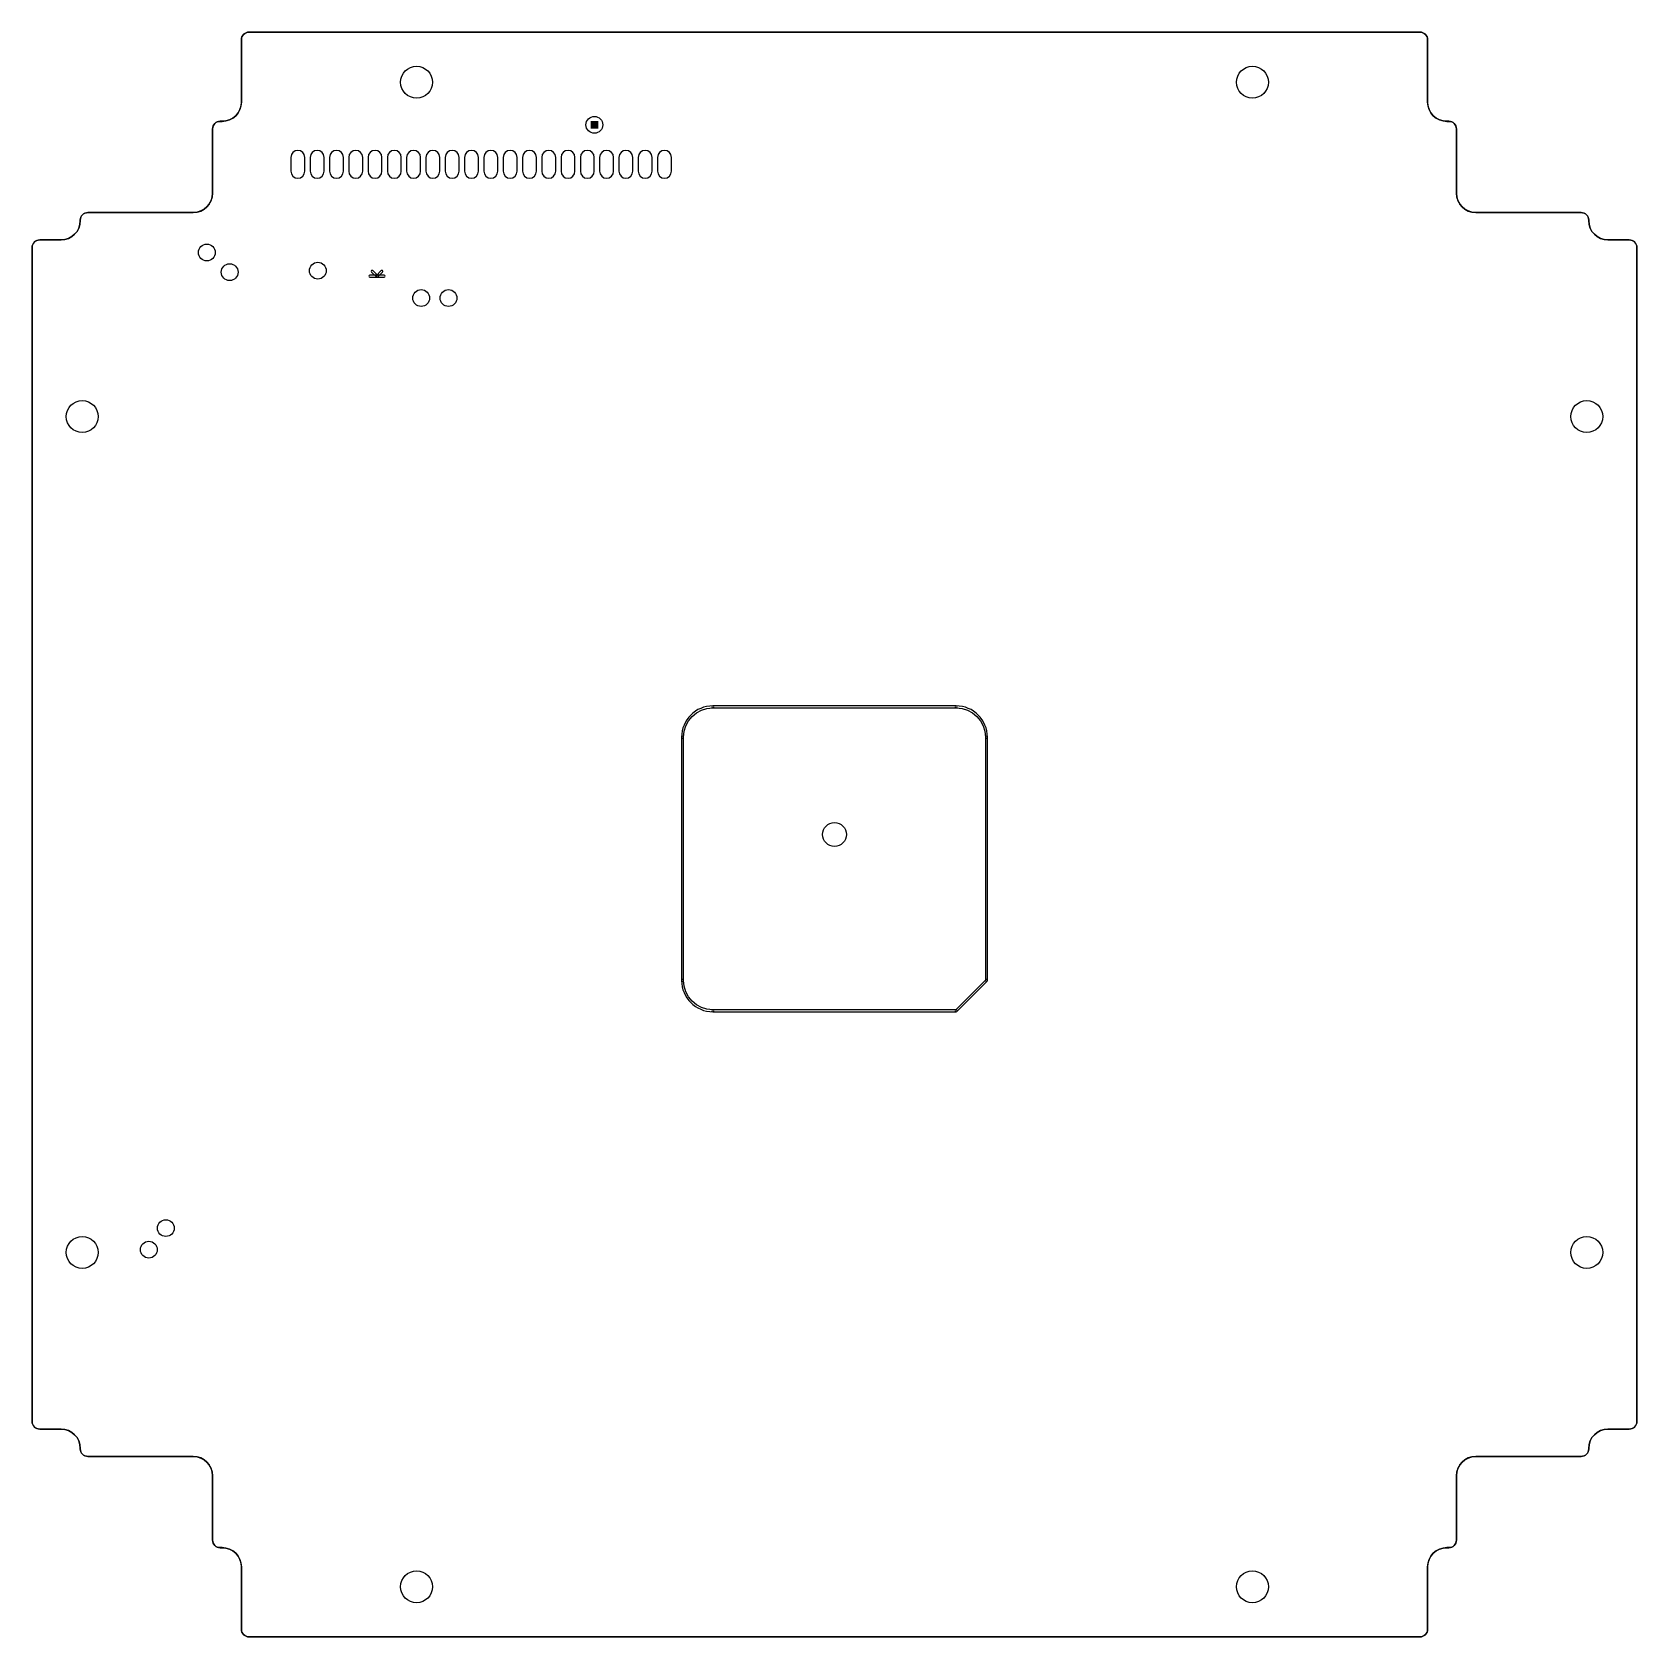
# Model space of a CAD drawing. Extents: x 0 to 106, y 0 to 106.
import ezdxf

# ---------------------------------------------------------------- set-up
doc = ezdxf.new("R2010")
doc.units = 0
for name, color, linetype in [('17', 110, 'CONTINUOUS'), ('20', 53, 'CONTINUOUS'), ('52', 7, 'CONTINUOUS')]:
    doc.layers.add(name, color=color, linetype=linetype)

# ---------------------------------------------------------------- blocks, each defined once
blk = doc.blocks.new('ROUNDP')
blk.add_circle((0, 0), 0.5)
blk = doc.blocks.new('LONGP100')
blk.add_lwpolyline([(-0.5, -0.5), (0.5, -0.5, 1), (0.5, 0.5), (-0.5, 0.5, 1)], format="xyb", close=True)
blk = doc.blocks.new('RECT')
blk.add_solid([(-0.5, -0.5), (0.5, -0.5), (-0.5, 0.5), (0.5, 0.5)])

msp = doc.modelspace()

# ---------------------------------------------------------------- linework, layer by layer
at = {"layer": '20'}
for points in [[(14.272, 105.5995, 1), (14.272, 105.6005, 0.4142), (13.7715, 105.1, 1), (13.7725, 105.1, -0.4142)], [(13.7725, 100.998), (13.7725, 105.1, 1), (13.7715, 105.1), (13.7715, 100.998, 1)], [(91.328, 105.6005), (14.272, 105.6005, 1), (14.272, 105.5995), (91.328, 105.5995, 1)], [(91.8275, 105.1, 1), (91.8285, 105.1, 0.4142), (91.328, 105.6005, 1), (91.328, 105.5995, -0.4142)], [(91.8285, 100.998), (91.8285, 105.1, 1), (91.8275, 105.1), (91.8275, 100.998, 1)], [(12.502, 99.7285, 1), (12.502, 99.7275, 0.4142), (13.7725, 100.998, 1), (13.7715, 100.998, -0.4142)], [(91.8285, 100.998, 1), (91.8275, 100.998, 0.4142), (93.098, 99.7275, 1), (93.098, 99.7285, -0.4142)], [(12.372, 99.7275, 1), (12.372, 99.7285, 0.4142), (11.8715, 99.228, 1), (11.8725, 99.228, -0.4142)], [(12.502, 99.7285), (12.372, 99.7285, 1), (12.372, 99.7275), (12.502, 99.7275, 1)], [(93.098, 99.7275), (93.228, 99.7275, 1), (93.228, 99.7285), (93.098, 99.7285, 1)], [(93.7275, 99.228, 1), (93.7285, 99.228, 0.4142), (93.228, 99.7285, 1), (93.228, 99.7275, -0.4142)], [(11.8715, 99.228), (11.8715, 94.998, 1), (11.8725, 94.998), (11.8725, 99.228, 1)], [(93.7275, 99.228), (93.7275, 94.998, 1), (93.7285, 94.998), (93.7285, 99.228, 1)], [(10.602, 93.7285, 1), (10.602, 93.7275, 0.4142), (11.8725, 94.998, 1), (11.8715, 94.998, -0.4142)], [(93.7285, 94.998, 1), (93.7275, 94.998, 0.4142), (94.998, 93.7275, 1), (94.998, 93.7285, -0.4142)], [(1.902, 91.9285, 1), (1.902, 91.9275, 0.4142), (3.1725, 93.198, 1), (3.1715, 93.198, -0.4142)], [(3.672, 93.7275, 1), (3.672, 93.7285, 0.4142), (3.1715, 93.228, 1), (3.1725, 93.228, -0.4142)], [(3.1725, 93.198), (3.1725, 93.228, 1), (3.1715, 93.228), (3.1715, 93.198, 1)], [(10.602, 93.7285), (3.672, 93.7285, 1), (3.672, 93.7275), (10.602, 93.7275, 1)], [(94.998, 93.7275), (101.928, 93.7275, 1), (101.928, 93.7285), (94.998, 93.7285, 1)], [(102.4275, 93.228, 1), (102.4285, 93.228, 0.4142), (101.928, 93.7285, 1), (101.928, 93.7275, -0.4142)], [(102.4285, 93.198), (102.4285, 93.228, 1), (102.4275, 93.228), (102.4275, 93.198, 1)], [(102.4285, 93.198, 1), (102.4275, 93.198, 0.4142), (103.698, 91.9275, 1), (103.698, 91.9285, -0.4142)], [(0.5, 91.9275, 1), (0.5, 91.9285, 0.4142), (-0.0005, 91.428, 1), (0.0005, 91.428, -0.4142)], [(0.5, 91.9275), (1.902, 91.9275, 1), (1.902, 91.9285), (0.5, 91.9285, 1)], [(105.1, 91.9285), (103.698, 91.9285, 1), (103.698, 91.9275), (105.1, 91.9275, 1)], [(105.5995, 91.428, 1), (105.6005, 91.428, 0.4142), (105.1, 91.9285, 1), (105.1, 91.9275, -0.4142)], [(-0.0005, 91.428), (-0.0005, 14.172, 1), (0.0005, 14.172), (0.0005, 91.428, 1)], [(105.6005, 14.172), (105.6005, 91.428, 1), (105.5995, 91.428), (105.5995, 14.172, 1)], [(0.0005, 14.172, 1), (-0.0005, 14.172, 0.4142), (0.5, 13.6715, 1), (0.5, 13.6725, -0.4142)], [(105.1, 13.6725, 1), (105.1, 13.6715, 0.4142), (105.6005, 14.172, 1), (105.5995, 14.172, -0.4142)], [(0.5, 13.6715), (1.902, 13.6715, 1), (1.902, 13.6725), (0.5, 13.6725, 1)], [(3.1715, 12.402, 1), (3.1725, 12.402, 0.4142), (1.902, 13.6725, 1), (1.902, 13.6715, -0.4142)], [(103.698, 13.6715, 1), (103.698, 13.6725, 0.4142), (102.4275, 12.402, 1), (102.4285, 12.402, -0.4142)], [(105.1, 13.6725), (103.698, 13.6725, 1), (103.698, 13.6715), (105.1, 13.6715, 1)], [(3.1715, 12.402), (3.1715, 12.372, 1), (3.1725, 12.372), (3.1725, 12.402, 1)], [(3.1725, 12.372, 1), (3.1715, 12.372, 0.4142), (3.672, 11.8715, 1), (3.672, 11.8725, -0.4142)], [(10.602, 11.8725), (3.672, 11.8725, 1), (3.672, 11.8715), (10.602, 11.8715, 1)], [(11.8715, 10.602, 1), (11.8725, 10.602, 0.4142), (10.602, 11.8725, 1), (10.602, 11.8715, -0.4142)], [(94.998, 11.8715, 1), (94.998, 11.8725, 0.4142), (93.7275, 10.602, 1), (93.7285, 10.602, -0.4142)], [(94.998, 11.8715), (101.928, 11.8715, 1), (101.928, 11.8725), (94.998, 11.8725, 1)], [(101.928, 11.8725, 1), (101.928, 11.8715, 0.4142), (102.4285, 12.372, 1), (102.4275, 12.372, -0.4142)], [(102.4275, 12.402), (102.4275, 12.372, 1), (102.4285, 12.372), (102.4285, 12.402, 1)], [(11.8725, 6.372), (11.8725, 10.602, 1), (11.8715, 10.602), (11.8715, 6.372, 1)], [(93.7285, 6.372), (93.7285, 10.602, 1), (93.7275, 10.602), (93.7275, 6.372, 1)], [(11.8725, 6.372, 1), (11.8715, 6.372, 0.4142), (12.372, 5.8715, 1), (12.372, 5.8725, -0.4142)], [(93.228, 5.8725, 1), (93.228, 5.8715, 0.4142), (93.7285, 6.372, 1), (93.7275, 6.372, -0.4142)], [(12.502, 5.8725), (12.372, 5.8725, 1), (12.372, 5.8715), (12.502, 5.8715, 1)], [(13.7715, 4.602, 1), (13.7725, 4.602, 0.4142), (12.502, 5.8725, 1), (12.502, 5.8715, -0.4142)], [(93.098, 5.8715, 1), (93.098, 5.8725, 0.4142), (91.8275, 4.602, 1), (91.8285, 4.602, -0.4142)], [(93.098, 5.8715), (93.228, 5.8715, 1), (93.228, 5.8725), (93.098, 5.8725, 1)], [(13.7715, 4.602), (13.7715, 0.5, 1), (13.7725, 0.5), (13.7725, 4.602, 1)], [(91.8275, 4.602), (91.8275, 0.5, 1), (91.8285, 0.5), (91.8285, 4.602, 1)], [(13.7725, 0.5, 1), (13.7715, 0.5, 0.4142), (14.272, -0.0005, 1), (14.272, 0.0005, -0.4142)], [(14.272, -0.0005), (91.328, -0.0005, 1), (91.328, 0.0005), (14.272, 0.0005, 1)], [(91.328, 0.0005, 1), (91.328, -0.0005, 0.4142), (91.8285, 0.5, 1), (91.8275, 0.5, -0.4142)]]:
    msp.add_lwpolyline(points, format="xyb", close=True, dxfattribs=at)
for centre in [(25.3, 102.3), (80.3, 102.3), (3.3, 80.3), (102.3, 80.3), (3.3, 25.3), (102.3, 25.3), (25.3, 3.3), (80.3, 3.3)]:
    msp.add_circle(centre, 1.05, dxfattribs=at)
at = {"layer": '52'}
for points in [[(22.7449, 89.5862), (22.4274, 89.9037, 1), (22.3376, 89.8138), (22.6551, 89.4963, 1)], [(22.7449, 89.4963), (23.0624, 89.8138, 1), (22.9726, 89.9037), (22.6551, 89.5862, 1)], [(22.2238, 89.4778), (22.7, 89.4778, 1), (22.7, 89.6048), (22.2238, 89.6048, 1)], [(22.7, 89.4778), (23.1762, 89.4778, 1), (23.1762, 89.6048), (22.7, 89.6048, 1)], [(44.8, 61.1365, 1), (44.8, 61.2635, 0.4142), (42.7365, 59.2, 1), (42.8635, 59.2, -0.4142)], [(44.8, 61.1365, 1), (44.8, 61.2635, 0.4142), (42.7365, 59.2, 1), (42.8635, 59.2, -0.4142)], [(60.8, 61.2635), (44.8, 61.2635, 1), (44.8, 61.1365), (60.8, 61.1365, 1)], [(60.8, 61.2635), (44.8, 61.2635, 1), (44.8, 61.1365), (60.8, 61.1365, 1)], [(62.7365, 59.2, 1), (62.8635, 59.2, 0.4142), (60.8, 61.2635, 1), (60.8, 61.1365, -0.4142)], [(62.7365, 59.2, 1), (62.8635, 59.2, 0.4142), (60.8, 61.2635, 1), (60.8, 61.1365, -0.4142)], [(42.7365, 59.2), (42.7365, 43.2, 1), (42.8635, 43.2), (42.8635, 59.2, 1)], [(42.7365, 59.2), (42.7365, 43.2, 1), (42.8635, 43.2), (42.8635, 59.2, 1)], [(62.8635, 43.2), (62.8635, 59.2, 1), (62.7365, 59.2), (62.7365, 43.2, 1)], [(62.8635, 43.2), (62.8635, 59.2, 1), (62.7365, 59.2), (62.7365, 43.2, 1)], [(42.8635, 43.2, 1), (42.7365, 43.2, 0.4142), (44.8, 41.1365, 1), (44.8, 41.2635, -0.4142)], [(42.8635, 43.2, 1), (42.7365, 43.2, 0.4142), (44.8, 41.1365, 1), (44.8, 41.2635, -0.4142)], [(60.8449, 41.1551), (62.8449, 43.1551, 1), (62.7551, 43.2449), (60.7551, 41.2449, 1)], [(60.8449, 41.1551), (62.8449, 43.1551, 1), (62.7551, 43.2449), (60.7551, 41.2449, 1)], [(44.8, 41.1365), (60.8, 41.1365, 1), (60.8, 41.2635), (44.8, 41.2635, 1)], [(44.8, 41.1365), (60.8, 41.1365, 1), (60.8, 41.2635), (44.8, 41.2635, 1)]]:
    msp.add_lwpolyline(points, format="xyb", close=True, dxfattribs=at)

# ---------------------------------------------------------------- block references
at = {"layer": '17'}
for name, p, xscale, yscale, rotation in [('ROUNDP', (37, 99.5), 1.1049, 1.1049, 270), ('ROUNDP', (37, 99.5), 1.1049, 1.1049, 270), ('LONGP100', (17.485, 96.9), 0.9156, 0.9156, 90), ('LONGP100', (17.485, 96.9), 0.9156, 0.9156, 90), ('LONGP100', (18.755, 96.9), 0.9156, 0.9156, 90), ('LONGP100', (18.755, 96.9), 0.9156, 0.9156, 90), ('LONGP100', (20.025, 96.9), 0.9156, 0.9156, 90), ('LONGP100', (20.025, 96.9), 0.9156, 0.9156, 90), ('LONGP100', (21.295, 96.9), 0.9156, 0.9156, 90), ('LONGP100', (21.295, 96.9), 0.9156, 0.9156, 90), ('LONGP100', (22.565, 96.9), 0.9156, 0.9156, 90), ('LONGP100', (22.565, 96.9), 0.9156, 0.9156, 90), ('LONGP100', (23.835, 96.9), 0.9156, 0.9156, 90), ('LONGP100', (23.835, 96.9), 0.9156, 0.9156, 90), ('LONGP100', (25.105, 96.9), 0.9156, 0.9156, 90), ('LONGP100', (25.105, 96.9), 0.9156, 0.9156, 90), ('LONGP100', (26.375, 96.9), 0.9156, 0.9156, 90), ('LONGP100', (26.375, 96.9), 0.9156, 0.9156, 90), ('LONGP100', (27.645, 96.9), 0.9156, 0.9156, 90), ('LONGP100', (27.645, 96.9), 0.9156, 0.9156, 90), ('LONGP100', (28.915, 96.9), 0.9156, 0.9156, 90), ('LONGP100', (28.915, 96.9), 0.9156, 0.9156, 90), ('LONGP100', (30.185, 96.9), 0.9156, 0.9156, 90), ('LONGP100', (30.185, 96.9), 0.9156, 0.9156, 90), ('LONGP100', (31.455, 96.9), 0.9156, 0.9156, 90), ('LONGP100', (31.455, 96.9), 0.9156, 0.9156, 90), ('LONGP100', (32.725, 96.9), 0.9156, 0.9156, 90), ('LONGP100', (32.725, 96.9), 0.9156, 0.9156, 90), ('LONGP100', (33.995, 96.9), 0.9156, 0.9156, 90), ('LONGP100', (33.995, 96.9), 0.9156, 0.9156, 90), ('LONGP100', (35.265, 96.9), 0.9156, 0.9156, 90), ('LONGP100', (35.265, 96.9), 0.9156, 0.9156, 90), ('LONGP100', (36.535, 96.9), 0.9156, 0.9156, 90), ('LONGP100', (36.535, 96.9), 0.9156, 0.9156, 90), ('LONGP100', (37.805, 96.9), 0.9156, 0.9156, 90), ('LONGP100', (37.805, 96.9), 0.9156, 0.9156, 90), ('LONGP100', (39.075, 96.9), 0.9156, 0.9156, 90), ('LONGP100', (39.075, 96.9), 0.9156, 0.9156, 90), ('LONGP100', (40.345, 96.9), 0.9156, 0.9156, 90), ('LONGP100', (40.345, 96.9), 0.9156, 0.9156, 90), ('LONGP100', (41.615, 96.9), 0.9156, 0.9156, 90), ('LONGP100', (41.615, 96.9), 0.9156, 0.9156, 90), ('ROUNDP', (11.5, 91.1), 1.1049, 1.1049, 270), ('ROUNDP', (11.5, 91.1), 1.1049, 1.1049, 270), ('ROUNDP', (13, 89.8), 1.1049, 1.1049, 180), ('ROUNDP', (13, 89.8), 1.1049, 1.1049, 180), ('ROUNDP', (18.8, 89.9), 1.1049, 1.1049, 270), ('ROUNDP', (18.8, 89.9), 1.1049, 1.1049, 270), ('ROUNDP', (52.8, 52.8), 1.575, 1.575, 180), ('ROUNDP', (52.8, 52.8), 1.575, 1.575, 180)]:
    msp.add_blockref(name, p, dxfattribs=dict(at, xscale=xscale, yscale=yscale, rotation=rotation))
at = {"layer": '17', "xscale": 1.1049, "yscale": 1.1049}
for p in [(25.6, 88.1), (25.6, 88.1), (27.4, 88.1), (27.4, 88.1), (8.8, 26.9), (8.8, 26.9), (7.68, 25.48), (7.68, 25.48)]:
    msp.add_blockref('ROUNDP', p, dxfattribs=at)
at = {"layer": '52', "xscale": 0.508, "yscale": 0.508, "rotation": 270}
msp.add_blockref('RECT', (37, 99.5), dxfattribs=at)

doc.saveas('drawing.dxf')
